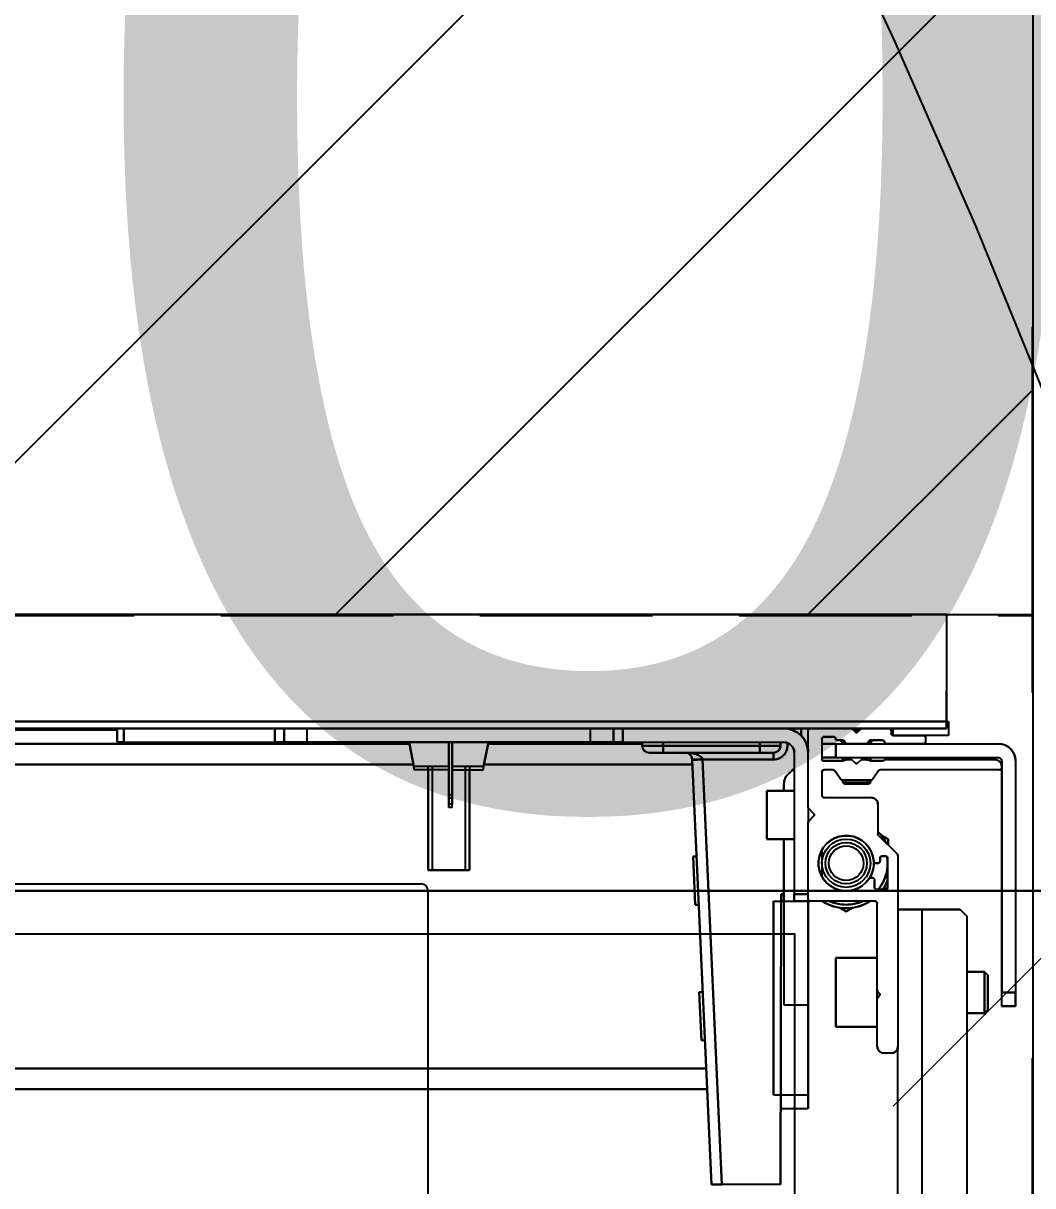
# Model space of a CAD drawing. Extents: x -594 to 29166, y -5797 to 14313.
# Drawn here: x 4617.36 to 4631.96, y 4723.19 to 4740.02 of the extents above; entities that cross this region are included whole.
import ezdxf
from ezdxf import colors
from ezdxf.entities.mleader import LeaderData, LeaderLine
from ezdxf.math import Vec2, Vec3

# ---------------------------------------------------------------- set-up
doc = ezdxf.new("R2010")
doc.units = 0
doc.header["$PDMODE"] = 67
for name, pattern in [('ACAD_ISO02W100', [15, 12, -3]), ('prlm_ef', [0.165, 0.1, -0.065]), ('Style de ligne -1', [0.41664, 0.20828, -0.20836]), ('Style de ligne -13', [0.147638, 0.098425, -0.049213]), ('Style de ligne -15', [2.08328, 1.25, -0.41656, 0.13886, -0.27786])]:
    doc.linetypes.add(name, pattern=pattern)
doc.layers.get('0').update_dxf_attribs({"color": 252})
for name, color, linetype, lineweight in [('_GAZELEC-BOITE INCORPO', 36, 'Continuous', 18), ('_GAZELEC-RESERVATION', 1, 'Continuous', 18), ('_GAZELEC-RESERVATION 2', 6, 'Continuous', 18)]:
    doc.layers.add(name, color=color, linetype=linetype, lineweight=lineweight)
for name, color, linetype in [('_GAZELEC-EAU CHAUDE', 1, 'Continuous'), ('A SITE', 252, 'Continuous'), ('B amÈnagement intÈrieur_Hatch', 252, 'Continuous'), ('B aménagement intérieur', 252, 'Continuous'), ('B Général', 252, 'Continuous'), ('C ANNOTATIONS-prestations', 252, 'Continuous'), ('D SURFACES-shab', 252, 'Continuous'), ('MTI900_Alu', 252, 'Continuous'), ('prlm-CHAUFF', 30, 'Continuous'), ('prlm-EAU-EF', 161, 'Continuous'), ('prlm-MOD', 64, 'Continuous')]:
    doc.layers.add(name, color=color, linetype=linetype)
doc.layers.add('prlm-ZEROPLOT', color=254, linetype='Continuous', plot=False)
doc.styles.add('Arial', font='arial.ttf')
doc.styles.get("Standard").update_dxf_attribs({"font": 'isocp.shx', "height": 15})
doc.dimstyles.new('100é', dxfattribs={"dimtxt": 20.229601, "dimasz": 6.232178, "dimexe": 10, "dimexo": 25, "dimgap": 1, "dimtad": 1, "dimdec": 1, "dimtxsty": 'Arial', "dimblk": 'A n0.VW_SLASH', "dimblk1": 'A n0.VW_SLASH', "dimblk2": 'A n0.VW_SLASH', "dimcen": 0, "dimdle": 10, "dimazin": 0, "dimtfac": 1, "dimtdec": 1, "dimtix": 1, "dimtmove": 0, "dimatfit": 0, "dimldrblk": 'A n0.VW_FILLEDARROW', "dimfxl": 25, "dimfxlon": 1, "dimfrac": 2, "dimtolj": 1, "dimarcsym": 0})
doc.dimstyles.new('200', dxfattribs={"dimscale": 0.1, "dimtxt": 150, "dimasz": 25, "dimexe": 50, "dimexo": 50, "dimgap": 20, "dimtad": 1, "dimdec": 0, "dimdsep": 46, "dimtxsty": 'Arial', "dimblk1": 'DOTBLANK', "dimblk2": 'DOTBLANK', "dimsah": 1, "dimcen": 25, "dimclrd": 5, "dimclre": 5, "dimadec": 0, "dimazin": 0, "dimtfac": 1, "dimtdec": 0, "dimtmove": 0, "dimatfit": 3, "dimldrblk": 'DOTBLANK', "dimfxl": 50, "dimtolj": 1, "dimtzin": 0, "dimarcsym": 0})

# ---------------------------------------------------------------- blocks, each defined once
blk = doc.blocks.new('A n0.Groupe-9-1')
at = {"layer": 'B Général', "linetype": 'Style de ligne -1', "ltscale": 25.4, "flags": 128}
blk.add_lwpolyline([(-35.4, 7.6), (35.6, 7.6), (35.6, -32.4), (-35.4, -32.4)], close=True, dxfattribs=at)
blk = doc.blocks.new('A n0.WC-plan-PMR')
at = {"layer": 'B Général'}
blk.add_blockref('A n0.Groupe-9-1', (0, 0), dxfattribs=at)
blk = doc.blocks.new('A n0.Groupe-15-1')
at = {"layer": 'B amÈnagement intÈrieur_Hatch', "linetype": 'Continuous'}
h = blk.add_hatch(dxfattribs=at)
h.set_pattern_fill('F_P__SOFFITE', color=256, style=0, pattern_type=2)
h.set_pattern_definition([(45, (0, 0.2205), (-3.5277778, 3.3072917), [])])
h.paths.add_polyline_path([(4536.965, 4878.438), (4631.965, 4878.438), (4631.965, 4731.438), (4536.965, 4731.438)])
at = {"layer": 'B aménagement intérieur', "linetype": 'Style de ligne -13', "ltscale": 25.4, "flags": 128}
blk.add_lwpolyline([(4536.965, 4878.438), (4631.965, 4878.438), (4631.965, 4731.438), (4536.965, 4731.438)], close=True, dxfattribs=at)
at = {"layer": 'D SURFACES-shab', "lineweight": 18, "flags": 128}
blk.add_lwpolyline([(4631.965, 4731.458), (4631.965, 4878.438), (4538.965, 4878.438), (4538.965, 4731.458)], close=True, dxfattribs=at)
at = {"layer": 'B Général', "xscale": -1, "rotation": 90}
blk.add_blockref('A n0.WC-plan-PMR', (4599.563, 4749.938), dxfattribs=at)
blk = doc.blocks.new('A n0.G 100_80')
at = {"layer": 'B Général', "linetype": 'Continuous'}
blk.add_line((48.52, 43.75), (48.52, -43.75), dxfattribs=at)
at = {"layer": 'B Général', "linetype": 'Continuous', "flags": 128}
blk.add_lwpolyline([(9.5, -45), (9.5, 45), (48.52, 45), (48.52, -45)], close=True, dxfattribs=at)
at = {"layer": 'C ANNOTATIONS-prestations'}
for p, q in [((46.87, 43.75), (46.87, -43.75)), ((46.97, -43.75), (46.97, 43.75)), ((46.65, 1.6), (46.65, -35.984)), ((46.85, 1.667), (46.85, -31.75)), ((46.35, -36.044), (46.35, 1.5)), ((41.65, -40.287), (41.65, 1.325)), ((41.95, -40.274), (41.95, 1.325)), ((46.67, -31.75), (46.67, -31.85)), ((46.87, -31.75), (46.67, -31.75)), ((46.67, -31.85), (46.67, -34.033)), ((46.67, -31.85), (46.87, -31.85)), ((46.87, -34.033), (46.67, -34.033)), ((46.67, -34.033), (46.67, -34.168)), ((46.67, -34.168), (46.67, -34.5)), ((46.67, -34.168), (46.87, -34.168)), ((46.67, -34.5), (46.67, -38.6)), ((46.67, -34.5), (46.87, -34.5)), ((46.32, -36.05), (46.67, -35.98)), ((46.32, -36.55), (46.32, -36.05)), ((44.82, -36.25), (44.82, -36.85)), ((44.82, -36.25), (46.32, -36.25)), ((46.32, -36.311), (44.82, -36.311)), ((45.911, -36.55), (45.775, -36.55)), ((45.775, -36.6), (45.775, -36.55)), ((45.911, -36.6), (45.775, -36.6)), ((46.67, -36.55), (45.911, -36.55)), ((45.911, -36.6), (45.911, -36.55)), ((46.67, -36.6), (45.911, -36.6)), ((46.32, -37.05), (46.32, -36.6)), ((46.32, -36.789), (44.82, -36.789)), ((46.32, -36.85), (44.82, -36.85)), ((46.67, -37.12), (46.32, -37.05)), ((46.35, -40.074), (46.35, -37.056)), ((46.65, -37.116), (46.65, -39.35)), ((46.67, -38.6), (46.67, -38.932)), ((46.67, -38.6), (46.87, -38.6)), ((46.67, -38.932), (46.67, -39.067)), ((46.87, -38.932), (46.67, -38.932)), ((46.67, -39.067), (46.67, -41.4)), ((46.67, -39.067), (46.87, -39.067)), ((46.67, -39.35), (46.62, -39.35)), ((46.62, -39.65), (46.62, -39.35)), ((46.52, -39.45), (46.52, -39.65)), ((46.52, -39.65), (46.52, -41.05)), ((46.62, -39.65), (46.52, -39.65)), ((46.62, -39.65), (46.67, -39.65)), ((46.62, -41.05), (46.62, -39.65)), ((46.413, -40.071), (40.27, -40.35)), ((43.056, -40.173), (42.354, -40.205)), ((42.357, -40.255), (42.354, -40.205)), ((43.056, -40.173), (43.058, -40.223)), ((45.018, -40.084), (44.316, -40.116)), ((44.319, -40.166), (44.316, -40.116)), ((45.018, -40.084), (45.02, -40.134)), ((46.425, -40.07), (46.413, -40.071)), ((46.413, -40.071), (46.42, -40.221)), ((40.27, -40.5), (46.42, -40.221)), ((40.27, -40.35), (40.27, -40.5)), ((46.42, -40.221), (46.425, -40.22)), ((46.42, -40.221), (46.42, -41.25)), ((40.27, -41.351), (40.27, -40.5)), ((46.52, -41.05), (46.52, -41.25)), ((46.62, -41.05), (46.52, -41.05)), ((46.67, -41.05), (46.62, -41.05)), ((46.62, -41.35), (46.62, -41.05)), ((45.27, -41.15), (45.97, -41.15)), ((45.27, -41.55), (45.27, -41.15)), ((45.97, -41.15), (45.97, -41.55)), ((44.47, -41.36), (40.27, -41.351)), ((41.37, -41.353), (41.37, -41.75)), ((41.57, -41.25), (44.37, -41.25)), ((41.57, -41.25), (41.57, -41.75)), ((44.37, -41.25), (44.37, -41.4)), ((44.472, -41.4), (44.47, -41.36)), ((46.42, -41.25), (46.52, -41.25)), ((46.62, -41.35), (46.67, -41.35)), ((42.87, -41.4), (42.87, -41.75)), ((44.37, -41.4), (42.87, -41.4)), ((44.37, -41.4), (44.37, -41.55)), ((44.37, -41.4), (45.27, -41.4)), ((44.37, -41.55), (44.37, -41.75)), ((44.47, -41.55), (44.37, -41.55)), ((46.52, -41.55), (44.47, -41.55)), ((44.47, -41.75), (44.47, -41.55)), ((45.97, -41.4), (46.067, -41.4)), ((46.765, -41.65), (46.87, -41.65)), ((41.37, -41.75), (41.57, -41.75)), ((41.57, -41.75), (42.87, -41.75)), ((42.87, -41.75), (44.37, -41.75)), ((44.37, -41.75), (44.4, -41.75)), ((44.37, -42.72), (44.37, -41.78)), ((44.4, -41.75), (45.508, -41.75)), ((45.732, -41.75), (45.508, -41.75)), ((45.529, -41.759), (45.599, -41.829)), ((45.641, -41.829), (45.711, -41.759)), ((45.732, -41.75), (46.84, -41.75)), ((46.84, -41.75), (46.87, -41.75)), ((45.114, -41.95), (44.726, -41.95)), ((45.87, -41.98), (45.87, -42.66)), ((46.24, -41.95), (45.9, -41.95)), ((46.27, -42.109), (46.27, -41.98)), ((46.4, -41.98), (46.4, -42.252)), ((46.72, -41.95), (46.43, -41.95)), ((46.45, -41.95), (46.45, -42.15)), ((46.65, -42.15), (46.65, -41.95)), ((46.75, -41.98), (46.75, -42.12)), ((42.55, -42.15), (43.55, -42.15)), ((42.55, -42.75), (42.55, -42.15)), ((43.55, -42.15), (43.55, -42.75)), ((44.278, -42.2), (44.22, -42.3)), ((46.133, -42.221), (46.257, -42.134)), ((46.45, -42.15), (46.45, -44.5)), ((46.45, -42.15), (46.65, -42.15)), ((46.65, -42.15), (46.65, -44.5)), ((46.661, -42.249), (46.7, -42.21)), ((46.7, -42.15), (46.7, -42.251)), ((46.72, -42.15), (46.7, -42.15)), ((44.22, -42.3), (44.278, -42.4)), ((46.07, -42.27), (46.09, -42.25)), ((46.07, -42.63), (46.07, -42.27)), ((46.07, -42.293), (46.12, -42.293)), ((46.09, -42.65), (46.09, -42.25)), ((46.09, -42.25), (46.12, -42.25)), ((46.12, -42.654), (46.12, -42.246)), ((46.371, -42.429), (46.411, -42.388)), ((46.4, -42.25), (46.45, -42.25)), ((46.4, -42.293), (46.45, -42.293)), ((46.42, -42.28), (46.42, -42.367)), ((46.65, -42.595), (46.65, -42.31)), ((46.661, -42.287), (46.661, -42.249)), ((46.821, -42.429), (46.87, -42.379)), ((46.411, -42.512), (46.371, -42.471)), ((46.42, -42.533), (46.42, -42.625)), ((46.87, -42.521), (46.821, -42.471)), ((46.835, -42.486), (46.835, -42.414)), ((44.57, -42.71), (44.68, -42.71)), ((44.71, -42.68), (44.71, -42.657)), ((44.92, -42.729), (44.92, -42.76)), ((46.07, -42.607), (46.12, -42.607)), ((46.09, -42.65), (46.07, -42.63)), ((46.12, -42.65), (46.09, -42.65)), ((46.257, -42.766), (46.133, -42.679)), ((46.4, -42.607), (46.45, -42.607)), ((46.45, -42.65), (46.4, -42.65)), ((46.4, -42.827), (46.4, -42.653)), ((46.661, -42.65), (46.661, -42.618)), ((46.7, -42.69), (46.661, -42.65)), ((46.7, -42.654), (46.7, -42.826)), ((42.17, -42.95), (42.17, -42.85)), ((42.27, -42.75), (42.958, -42.75)), ((42.958, -42.75), (43.082, -42.75)), ((42.979, -42.759), (42.999, -42.779)), ((43.041, -42.779), (43.061, -42.759)), ((43.082, -42.75), (44.34, -42.75)), ((44.54, -42.87), (44.54, -42.74)), ((44.54, -42.854), (44.566, -42.9)), ((44.99, -42.9), (44.57, -42.9)), ((44.95, -42.79), (44.99, -42.79)), ((45.02, -42.82), (45.02, -42.87)), ((45.321, -42.769), (45.049, -43.041)), ((45.27, -42.906), (45.328, -42.806)), ((45.77, -42.76), (45.342, -42.76)), ((46.27, -44.52), (46.27, -42.791)), ((46.42, -42.855), (46.42, -44.45)), ((46.65, -43.42), (46.65, -42.885)), ((15.5, -43.05), (42.27, -43.05)), ((45.028, -43.05), (42.27, -43.05)), ((44.25, -43.4), (44.25, -43.05)), ((45.184, -42.906), (45.27, -42.906)), ((46.77, -42.98), (46.77, -43.42)), ((46.77, -43.78), (46.77, -42.98)), ((46.77, -42.98), (46.87, -42.98)), ((46.84, -42.95), (46.8, -42.95)), ((13.55, -43.4), (44.25, -43.4)), ((44.25, -43.95), (44.25, -43.4)), ((46.74, -43.45), (46.68, -43.45)), ((46.97, -43.78), (46.77, -43.78)), ((46.87, -43.75), (46.97, -43.75)), ((46.97, -43.75), (46.97, -43.78)), ((47.42, -43.75), (46.97, -43.75)), ((48.52, -43.75), (47.42, -43.75)), ((13.65, -44.05), (44.15, -44.05)), ((42.75, -44.3), (42.75, -44.05)), ((43.35, -44.05), (43.35, -44.3)), ((44.25, -43.95), (44.15, -44.05)), ((42.75, -44.3), (43.35, -44.3)), ((42.8, -44.35), (42.75, -44.3)), ((43.3, -44.35), (42.8, -44.35)), ((43.35, -44.3), (43.3, -44.35)), ((43.05, -44.55), (42.85, -44.55)), ((42.85, -44.55), (42.85, -44.75)), ((46.4, -44.55), (43.05, -44.55)), ((43.05, -44.75), (43.05, -44.55)), ((46.32, -44.55), (46.3, -44.55)), ((42.85, -44.75), (43.05, -44.75)), ((46.4, -44.75), (43.05, -44.75))]:
    blk.add_line(p, q, dxfattribs=at)
at = {"layer": 'C ANNOTATIONS-prestations', "flags": 128}
for points in [[(46.52, -39.45, -0.198912), (46.549, -39.379, -0.198912), (46.62, -39.35)], [(46.52, -39.97, -0.193016), (46.492, -40.039, -0.193016), (46.425, -40.07)], [(46.663, -41.445, -0.227222), (46.495, -41.406, -0.227222), (46.42, -41.25)], [(46.62, -41.35, -0.198912), (46.549, -41.321, -0.198912), (46.52, -41.25)], [(46.067, -41.4, -0.109774), (46.151, -41.419, -0.109774), (46.22, -41.472)], [(46.302, -41.55, -0.028434), (46.259, -41.513, -0.028434), (46.22, -41.472)], [(46.87, -41.4, -0.198912), (46.767, -41.647, -0.198912), (46.52, -41.75)], [(46.67, -41.4, -0.198912), (46.626, -41.506, -0.198912), (46.52, -41.55)], [(44.37, -41.78, -0.198912), (44.379, -41.759, -0.198912), (44.4, -41.75)], [(45.508, -41.75, -0.098491), (45.519, -41.752, -0.098491), (45.529, -41.759)], [(45.641, -41.829, -0.198912), (45.62, -41.837, -0.198912), (45.599, -41.829)], [(45.711, -41.759, -0.098491), (45.721, -41.752, -0.098491), (45.732, -41.75)], [(46.84, -41.75, -0.198912), (46.861, -41.759, -0.198912), (46.87, -41.78)], [(44.37, -42.646, -0.14145), (44.27, -42.3, -0.14145), (44.37, -41.954)], [(44.37, -42.54, -0.103148), (44.32, -42.3, -0.103148), (44.37, -42.06)], [(44.697, -42.632, -0.366532), (44.556, -42.134, -0.366532), (45.023, -41.913, -0.366532), (45.318, -42.338, -0.366532), (44.948, -42.699)], [(45.87, -41.98, -0.198912), (45.879, -41.959, -0.198912), (45.9, -41.95)], [(46.24, -41.95, -0.198912), (46.261, -41.959, -0.198912), (46.27, -41.98)], [(46.4, -41.98, -0.198912), (46.409, -41.959, -0.198912), (46.43, -41.95)], [(46.72, -41.95, -0.198912), (46.741, -41.959, -0.198912), (46.75, -41.98)], [(46.12, -42.246, -0.120588), (46.123, -42.232, -0.120588), (46.133, -42.221)], [(46.27, -42.109, -0.120588), (46.267, -42.123, -0.120588), (46.257, -42.134)], [(46.75, -42.12, -0.198912), (46.741, -42.141, -0.198912), (46.72, -42.15)], [(46.42, -42.28, -0.155096), (46.406, -42.269, -0.155096), (46.4, -42.252)], [(46.42, -42.367, -0.098491), (46.418, -42.378, -0.098491), (46.411, -42.388)], [(46.661, -42.249, -0.013224), (46.655, -42.25, -0.013224), (46.65, -42.25)], [(46.65, -42.31, -0.17724), (46.657, -42.291, -0.17724), (46.675, -42.28)], [(46.7, -42.251, -0.17724), (46.693, -42.27, -0.17724), (46.675, -42.28)], [(46.371, -42.471, -0.198912), (46.362, -42.45, -0.198912), (46.371, -42.429)], [(46.411, -42.512, -0.098491), (46.418, -42.522, -0.098491), (46.42, -42.533)], [(46.821, -42.471, -0.198912), (46.812, -42.45, -0.198912), (46.821, -42.429)], [(44.37, -42.72, -0.198912), (44.361, -42.741, -0.198912), (44.34, -42.75)], [(44.54, -42.74, -0.198912), (44.549, -42.719, -0.198912), (44.57, -42.71)], [(44.71, -42.68, -0.198912), (44.701, -42.701, -0.198912), (44.68, -42.71)], [(44.697, -42.632, -0.122946), (44.706, -42.643, -0.122946), (44.71, -42.657)], [(44.92, -42.7, -0.074153), (44.803, -42.683, -0.074153), (44.697, -42.632)], [(44.92, -42.729, -0.189855), (44.928, -42.708, -0.189855), (44.948, -42.699)], [(44.948, -42.699, -0.008728), (44.934, -42.7, -0.008728), (44.92, -42.7)], [(45.87, -42.66, -0.198912), (45.841, -42.731, -0.198912), (45.77, -42.76)], [(46.133, -42.679, -0.120588), (46.123, -42.668, -0.120588), (46.12, -42.654)], [(46.4, -42.653, -0.155096), (46.406, -42.636, -0.155096), (46.42, -42.625)], [(46.675, -42.625, -0.17724), (46.657, -42.614, -0.17724), (46.65, -42.595)], [(46.65, -42.65, -0.013224), (46.655, -42.65, -0.013224), (46.661, -42.65)], [(46.675, -42.625, -0.17724), (46.693, -42.635, -0.17724), (46.7, -42.654)], [(42.17, -42.85, -0.198912), (42.199, -42.779, -0.198912), (42.27, -42.75)], [(42.958, -42.75, -0.098491), (42.969, -42.752, -0.098491), (42.979, -42.759)], [(43.041, -42.779, -0.198912), (43.02, -42.787, -0.198912), (42.999, -42.779)], [(43.061, -42.759, -0.098491), (43.071, -42.752, -0.098491), (43.082, -42.75)], [(44.92, -42.9, -0.085942), (44.718, -42.865, -0.085942), (44.54, -42.764)], [(44.67, -42.9, -0.02871), (44.603, -42.867, -0.02871), (44.54, -42.827)], [(44.57, -42.9, -0.198912), (44.549, -42.891, -0.198912), (44.54, -42.87)], [(44.95, -42.79, -0.198912), (44.929, -42.781, -0.198912), (44.92, -42.76)], [(45.009, -42.893, -0.018566), (44.965, -42.898, -0.018566), (44.92, -42.9)], [(44.99, -42.79, -0.198912), (45.011, -42.799, -0.198912), (45.02, -42.82)], [(45.02, -42.87, -0.198912), (45.011, -42.891, -0.198912), (44.99, -42.9)], [(45.379, -42.76, -0.041018), (45.298, -42.829, -0.041018), (45.207, -42.883)], [(45.321, -42.769, -0.098491), (45.331, -42.762, -0.098491), (45.342, -42.76)], [(46.257, -42.766, -0.120588), (46.267, -42.777, -0.120588), (46.27, -42.791)], [(46.42, -42.855, -0.155096), (46.406, -42.844, -0.155096), (46.4, -42.827)], [(46.65, -42.885, -0.17724), (46.657, -42.866, -0.17724), (46.675, -42.855)], [(46.7, -42.826, -0.17724), (46.693, -42.845, -0.17724), (46.675, -42.855)], [(42.27, -43.05, -0.198912), (42.199, -43.021, -0.198912), (42.17, -42.95)], [(45.049, -43.041, -0.098491), (45.039, -43.048, -0.098491), (45.028, -43.05)], [(46.77, -42.98, -0.198912), (46.779, -42.959, -0.198912), (46.8, -42.95)], [(46.87, -42.92, -0.198912), (46.861, -42.941, -0.198912), (46.84, -42.95)], [(46.68, -43.45, -0.198912), (46.659, -43.441, -0.198912), (46.65, -43.42)], [(46.77, -43.42, -0.198912), (46.761, -43.441, -0.198912), (46.74, -43.45)], [(46.3, -44.55, -0.198912), (46.279, -44.541, -0.198912), (46.27, -44.52)], [(46.42, -44.45, -0.198912), (46.391, -44.521, -0.198912), (46.32, -44.55)], [(46.65, -44.5, -0.198912), (46.577, -44.677, -0.198912), (46.4, -44.75)], [(46.45, -44.5, -0.198912), (46.435, -44.535, -0.198912), (46.4, -44.55)]]:
    blk.add_lwpolyline(points, format="xyb", dxfattribs=at)
at = {"layer": 'C ANNOTATIONS-prestations'}
for radius in [0.35, 0.3, 0.25]:
    blk.add_circle((44.92, -42.3), radius, dxfattribs=at)
for points, knots in [([(46.52, -39.97), (46.52, -40.004), (46.513, -40.068), (46.501, -40.117), (46.491, -40.146), (46.48, -40.171), (46.467, -40.191), (46.457, -40.203), (46.447, -40.212), (46.433, -40.219), (46.426, -40.22), (46.425, -40.22), (46.425, -40.22)], [0, 0, 0, 1, 2, 3, 4, 5, 6, 7, 8, 9, 9, 10, 10, 10]), ([(46.425, -40.22), (46.423, -40.181), (46.422, -40.129), (46.422, -40.102), (46.422, -40.083), (46.423, -40.074), (46.424, -40.072), (46.424, -40.07), (46.424, -40.07), (46.424, -40.07), (46.425, -40.07)], [0, 0, 0, 1, 2, 3, 4, 5, 6, 7, 7, 8, 8, 8])]:
    blk.add_open_spline(points, degree=2, knots=knots, dxfattribs=at)
blk = doc.blocks.new('xi.thema+')
at = {"layer": 'prlm-CHAUFF', "color": 0}
blk.add_lwpolyline([(-20.9, 0), (-20.9, 34.4), (20.9, 34.4), (20.9, 0)], close=True, dxfattribs=at)
blk = doc.blocks.new('A n1.MTI900_Alu_390')
at = {"layer": 'MTI900_Alu', "color": 1, "linetype": 'Continuous'}
for p, q in [((-4.405, -0.415), (-4.405, -3.465)), ((-4.34, -0.405), (-4.34, -3.475)), ((-4.305, -0.6), (-4.305, -3.277)), ((-4.1351, -3.077), (-4.136, -3.497)), ((-4.1351, -3.077), (-4.05, -3.077)), ((-4.0221, -3.692), (-4.05, -3.077)), ((-4.05, -3.077), (-4.035, -3.077)), ((-4.035, -3.077), (-4.0071, -3.6913)), ((-4.175, -3.207), (-4.175, -3.187)), ((-4.1353, -3.187), (-4.175, -3.187)), ((-4.175, -3.337), (-4.175, -3.207)), ((-4.125, -3.207), (-4.175, -3.207)), ((-4.125, -3.487), (-4.125, -3.207)), ((-0.2775, -3.215), (-4.0287, -3.215)), ((-0.2775, -3.245), (-4.0274, -3.245)), ((-4.305, -3.5528), (-4.305, -3.277)), ((-4.295, -3.267), (-4.285, -3.267)), ((-4.275, -3.277), (-4.275, -3.3458)), ((-4.0205, -3.2854), (-4.0255, -3.2857)), ((-4.0205, -3.2854), (-4.0173, -3.3556)), ((-4.215, -3.305), (-4.275, -3.305)), ((-4.215, -3.405), (-4.215, -3.305)), ((-4.43, -3.325), (-4.435, -3.33)), ((-4.435, -3.33), (-4.435, -3.38)), ((-4.43, -3.385), (-4.43, -3.325)), ((-4.405, -3.325), (-4.43, -3.325)), ((-4.475, -3.355), (-4.475, -3.335)), ((-4.475, -3.335), (-4.455, -3.335)), ((-4.455, -3.335), (-4.455, -3.355)), ((-4.2759, -3.3479), (-4.2779, -3.3499)), ((-4.275, -3.3582), (-4.275, -3.3458)), ((-4.175, -3.487), (-4.175, -3.337)), ((-4.14, -3.337), (-4.175, -3.337)), ((-4.14, -3.487), (-4.14, -3.337)), ((-4.475, -3.69), (-4.475, -3.355)), ((-4.455, -3.355), (-4.475, -3.355)), ((-4.455, -3.69), (-4.455, -3.355)), ((-4.2779, -3.3541), (-4.2759, -3.3561)), ((-4.275, -3.3582), (-4.275, -3.484)), ((-4.0223, -3.3558), (-4.0173, -3.3556)), ((-4.435, -3.38), (-4.43, -3.385)), ((-4.43, -3.385), (-4.405, -3.385)), ((-4.275, -3.405), (-4.215, -3.405)), ((-4.405, -3.465), (-4.395, -3.475)), ((-4.34, -3.475), (-4.395, -3.475)), ((-4.305, -3.475), (-4.34, -3.475)), ((-4.24, -3.4778), (-4.23, -3.472)), ((-4.23, -3.472), (-4.22, -3.4778)), ((-4.0116, -3.4816), (-4.0166, -3.4819)), ((-4.0116, -3.4816), (-4.0084, -3.5518)), ((-4.272, -3.487), (-4.178, -3.487)), ((-4.175, -3.49), (-4.175, -3.487)), ((-4.175, -3.487), (-4.155, -3.487)), ((-4.175, -3.49), (-4.175, -3.6008)), ((-4.155, -3.497), (-4.175, -3.497)), ((-4.14, -3.487), (-4.155, -3.487)), ((-4.155, -3.487), (-4.155, -3.497)), ((-4.155, -3.702), (-4.155, -3.497)), ((-4.125, -3.487), (-4.14, -3.487)), ((-4.14, -3.577), (-4.14, -3.487)), ((-4.136, -3.497), (-4.14, -3.4972)), ((-4.29, -3.5066), (-4.2854, -3.504)), ((-4.29, -3.507), (-4.29, -3.549)), ((-4.274, -3.504), (-4.287, -3.504)), ((-4.271, -3.518), (-4.271, -3.507)), ((-4.2657, -3.521), (-4.268, -3.521)), ((-4.195, -3.5614), (-4.195, -3.5226)), ((-3.685, -3.532), (-3.625, -3.532)), ((-3.685, -3.532), (-3.685, -3.677)), ((-3.6789, -3.677), (-3.6789, -3.532)), ((-3.6311, -3.677), (-3.6311, -3.532)), ((-3.625, -3.677), (-3.625, -3.532)), ((-4.279, -3.549), (-4.279, -3.545)), ((-4.276, -3.542), (-4.2729, -3.542)), ((-4.2769, -3.5821), (-4.3041, -3.5549)), ((-4.287, -3.552), (-4.282, -3.552)), ((-4.0134, -3.552), (-4.0084, -3.5518)), ((-4.2906, -3.577), (-4.2906, -3.5684)), ((-4.2806, -3.5828), (-4.2906, -3.577)), ((-4.115, -3.577), (-4.155, -3.577)), ((-4.115, -3.647), (-4.115, -3.577)), ((-4.276, -3.627), (-4.276, -3.5842)), ((-4.1759, -3.6029), (-4.1829, -3.6099)), ((-4.1829, -3.6141), (-4.1759, -3.6211)), ((-4.175, -3.6232), (-4.175, -3.6008)), ((-4.175, -3.6232), (-4.175, -3.734)), ((-3.66, -3.6225), (-3.655, -3.6225)), ((-3.66, -3.6225), (-3.66, -3.6361)), ((-3.655, -3.6225), (-3.655, -3.6361)), ((-4.198, -3.637), (-4.266, -3.637)), ((-4.195, -3.674), (-4.195, -3.64)), ((-4.155, -3.647), (-4.115, -3.647)), ((-4.14, -3.6567), (-4.14, -3.647)), ((-3.66, -3.6361), (-3.655, -3.6361)), ((-3.66, -3.6361), (-3.66, -3.717)), ((-3.655, -3.6361), (-3.655, -3.717)), ((-4.2766, -3.6757), (-4.2679, -3.6633)), ((-4.2654, -3.662), (-4.2246, -3.662)), ((-4.263, -3.657), (-4.265, -3.659)), ((-4.225, -3.659), (-4.265, -3.659)), ((-4.265, -3.659), (-4.265, -3.662)), ((-4.227, -3.657), (-4.263, -3.657)), ((-4.2607, -3.657), (-4.2607, -3.662)), ((-4.2293, -3.657), (-4.2293, -3.662)), ((-4.225, -3.659), (-4.227, -3.657)), ((-4.225, -3.662), (-4.225, -3.659)), ((-4.2221, -3.6633), (-4.2134, -3.6757)), ((-4.455, -3.682), (-4.455, -3.68)), ((-4.452, -3.677), (-4.2791, -3.677)), ((-4.2109, -3.677), (-4.198, -3.677)), ((-3.705, -3.677), (-3.713, -3.717)), ((-3.66, -3.677), (-3.705, -3.677)), ((-3.655, -3.677), (-3.605, -3.677)), ((-3.597, -3.717), (-3.605, -3.677)), ((-4.215, -3.695), (-4.45, -3.695)), ((-4.2855, -3.692), (-4.445, -3.692)), ((-4.2653, -3.69), (-4.2827, -3.69)), ((-4.265, -3.69), (-4.265, -3.695)), ((-4.2521, -3.692), (-4.2625, -3.692)), ((-4.2607, -3.69), (-4.2607, -3.695)), ((-4.2471, -3.6871), (-4.2521, -3.692)), ((-4.2379, -3.692), (-4.2429, -3.6871)), ((-4.228, -3.692), (-4.2379, -3.692)), ((-4.2293, -3.69), (-4.2293, -3.695)), ((-4.2252, -3.69), (-4.198, -3.69)), ((-4.225, -3.695), (-4.225, -3.69)), ((-4.215, -3.715), (-4.215, -3.695)), ((-4.215, -3.695), (-4.195, -3.695)), ((-4.195, -3.722), (-4.195, -3.693)), ((-4.125, -3.692), (-4.0221, -3.692)), ((-4.125, -3.702), (-4.125, -3.692)), ((-4.0071, -3.6913), (-4.0221, -3.692)), ((-4.022, -3.6925), (-4.0221, -3.692)), ((-3.7066, -3.685), (-4.0074, -3.685)), ((-4.0071, -3.6913), (-4.007, -3.6925)), ((-0.26, -3.685), (-3.6034, -3.685)), ((-4.215, -3.715), (-4.45, -3.715)), ((-4.345, -3.724), (-4.345, -3.718)), ((-4.342, -3.715), (-4.2885, -3.715)), ((-4.2651, -3.7161), (-4.269, -3.72)), ((-4.2618, -3.7161), (-4.2651, -3.7161)), ((-4.2595, -3.715), (-4.231, -3.715)), ((-4.2249, -3.7161), (-4.2287, -3.7161)), ((-4.221, -3.72), (-4.2249, -3.7161)), ((-4.195, -3.715), (-4.215, -3.715)), ((-3.9067, -3.717), (-4.14, -3.717)), ((-4.135, -3.717), (-4.135, -3.712)), ((-4.105, -3.712), (-4.135, -3.712)), ((-4.125, -3.702), (-4.105, -3.702)), ((-4.105, -3.702), (-3.965, -3.702)), ((-4.105, -3.702), (-4.105, -3.712)), ((-4.105, -3.712), (-4.105, -3.717)), ((-3.965, -3.712), (-4.105, -3.712)), ((-3.965, -3.702), (-3.945, -3.702)), ((-3.965, -3.702), (-3.965, -3.712)), ((-3.965, -3.717), (-3.965, -3.712)), ((-3.935, -3.712), (-3.965, -3.712)), ((-3.935, -3.712), (-3.935, -3.717)), ((-3.935, -3.715), (-3.7126, -3.715)), ((-3.9067, -3.737), (-3.9067, -3.717)), ((-3.9067, -3.717), (-3.8932, -3.717)), ((-3.8932, -3.717), (-3.86, -3.717)), ((-3.8932, -3.717), (-3.8932, -3.737)), ((-3.86, -3.717), (-3.45, -3.717)), ((-3.86, -3.717), (-3.86, -3.737)), ((-3.5974, -3.715), (-0.25, -3.715)), ((-3.45, -3.717), (-3.45, -3.737)), ((-3.45, -3.717), (-3.4168, -3.717)), ((-3.4168, -3.737), (-3.4168, -3.717)), ((-3.4168, -3.717), (-3.4033, -3.717)), ((-3.185, -3.717), (-3.4033, -3.717)), ((-3.4033, -3.717), (-3.4033, -3.737)), ((-3.185, -3.717), (-3.175, -3.717)), ((-3.185, -3.737), (-3.185, -3.717)), ((-3.175, -3.717), (-3.175, -3.737)), ((-4.378, -3.747), (-4.378, -3.727)), ((-4.378, -3.727), (-4.298, -3.727)), ((-4.298, -3.727), (-4.342, -3.727)), ((-4.298, -3.727), (-4.298, -3.737)), ((-4.295, -3.734), (-4.295, -3.73)), ((-4.2826, -3.72), (-4.2654, -3.72)), ((-4.2471, -3.7321), (-4.2521, -3.737)), ((-4.2414, -3.7335), (-4.2486, -3.7335)), ((-4.2379, -3.737), (-4.2429, -3.7321)), ((-4.2251, -3.72), (-4.215, -3.72)), ((-4.215, -3.72), (-4.215, -3.722)), ((-4.212, -3.725), (-4.198, -3.725)), ((-4.175, -3.737), (-4.175, -3.734)), ((-4.165, -3.737), (-4.165, -3.7265)), ((-3.175, -3.735), (-0.2433, -3.735)), ((-4.375, -3.747), (-4.378, -3.747)), ((-4.375, -3.737), (4.375, -3.737)), ((-4.375, -3.747), (-4.375, -3.737)), ((4.375, -3.747), (-4.375, -3.747)), ((-4.375, -3.747), (-4.375, -3.792)), ((-4.375, -3.902), (-4.375, -3.792)), ((-4.375, -3.902), (4.375, -3.902))]:
    blk.add_line(p, q, dxfattribs=at)
for radius in [0.035, 0.03, 0.025]:
    blk.add_circle((-4.23, -3.542), radius, dxfattribs=at)
for centre, radius, start, end in [((-4.295, -3.277), 0.01, 90, 180), ((-4.285, -3.277), 0.01, 0, 90), ((-4.278, -3.3458), 0.003, 315, 0), ((-4.2758, -3.352), 0.003, 135, 225), ((-4.278, -3.3582), 0.003, 0, 45), ((-4.23, -3.542), 0.065, 57.7958, 122.2042), ((-4.23, -3.542), 0.06, 66.4435, 113.5565), ((-4.272, -3.484), 0.003, 180, 270), ((-4.178, -3.49), 0.003, 0, 90), ((-4.287, -3.507), 0.003, 90, 180), ((-4.23, -3.542), 0.06, 140.7035, 188.509), ((-4.23, -3.542), 0.065, 144.2242, 157.3801), ((-4.274, -3.507), 0.003, 0, 90), ((-4.23, -3.542), 0.04, 184.0006, 146.0728), ((-4.268, -3.518), 0.003, 180, 270), ((-4.23, -3.542), 0.04, 146.0728, 184.0006), ((-4.2657, -3.518), 0.003, 270, 326.0728), ((-4.287, -3.549), 0.003, 180, 270), ((-4.282, -3.549), 0.003, 270, 0), ((-4.276, -3.545), 0.003, 90, 180), ((-4.2729, -3.545), 0.003, 4.0006, 90), ((-4.302, -3.5528), 0.003, 180, 225), ((-4.23, -3.542), 0.065, 206.162, 224.9525), ((-4.279, -3.5842), 0.003, 0, 45), ((-4.1808, -3.612), 0.003, 135, 225), ((-4.178, -3.6008), 0.003, 315, 0), ((-4.266, -3.627), 0.01, 180, 270), ((-4.178, -3.6232), 0.003, 0, 45), ((-4.198, -3.64), 0.003, 0, 90), ((-4.2654, -3.665), 0.003, 90, 145.008), ((-4.2246, -3.665), 0.003, 34.992, 90), ((-4.16, -3.6567), 0.02, 309.8841, 0), ((-4.452, -3.68), 0.003, 90, 180), ((-4.445, -3.682), 0.01, 180, 270), ((-4.2791, -3.674), 0.003, 270, 325.008), ((-4.2109, -3.674), 0.003, 214.992, 270), ((-4.198, -3.674), 0.003, 270, 0), ((-4.1151, -3.7104), 0.05, 129.8841, 142.9139), ((-4.45, -3.69), 0.025, 180, 270), ((-4.45, -3.69), 0.005, 180, 270), ((-4.2827, -3.693), 0.003, 90, 160.5288), ((-4.2653, -3.693), 0.003, 19.4712, 90), ((-4.245, -3.6892), 0.003, 45, 135), ((-4.2252, -3.693), 0.003, 90, 160.5288), ((-4.198, -3.693), 0.003, 0, 90), ((-4.125, -3.712), 0.02, 90, 192.412), ((-3.997, -3.692), 0.01, 182.6026, 270), ((-4.342, -3.718), 0.003, 90, 180), ((-4.2885, -3.718), 0.003, 9.5941, 90), ((-4.2826, -3.717), 0.003, 189.5941, 270), ((-4.2654, -3.717), 0.003, 270, 350.4059), ((-4.275, -3.715), 0.01, 353.9388, 0), ((-4.2595, -3.718), 0.003, 90, 170.4059), ((-4.231, -3.718), 0.003, 9.5941, 90), ((-4.2251, -3.717), 0.003, 189.5941, 270), ((-4.215, -3.715), 0.01, 180, 186.0612), ((-4.14, -3.702), 0.035, 180, 270), ((-4.14, -3.702), 0.015, 180, 270), ((-4.125, -3.712), 0.01, 90, 180), ((-3.945, -3.712), 0.01, 0, 90), ((-4.342, -3.724), 0.003, 180, 270), ((-4.298, -3.73), 0.003, 0, 90), ((-4.292, -3.734), 0.003, 180, 270), ((-4.245, -3.7342), 0.003, 45, 135), ((-4.212, -3.722), 0.003, 180, 270), ((-4.198, -3.722), 0.003, 270, 0), ((-4.178, -3.734), 0.003, 270, 0)]:
    blk.add_arc(centre, radius, start, end, dxfattribs=at)
for centre, major_axis, ratio, start_param, end_param in [((-4.022, -3.6931), (0.015, 0.0007), 0.045361, 0, 1.568734), ((-3.997, -3.692), (0.025, 0), 0.4, 3.187016, 4.712389)]:
    blk.add_ellipse(centre, major_axis=major_axis, ratio=ratio, start_param=start_param, end_param=end_param, dxfattribs=at)
blk = doc.blocks.new('xi.uta-yzen-g')
at = {"layer": 'prlm-CHAUFF', "ltscale": 50}
for p, q in [((20.9, 35.02), (36.5, 35.02)), ((21, 35.12), (36.4, 35.12)), ((36.5, 29.72), (36.5, 35.02))]:
    blk.add_line(p, q, dxfattribs=at)
blk.add_arc((36.4, 35.02), 0.1, 0, 90, dxfattribs=at)
blk = doc.blocks.new('xi.dchrob')
at = {"layer": 'prlm-ZEROPLOT', "color": 253, "linetype": 'ACAD_ISO02W100', "ltscale": 5}
for radius in [180, 120]:
    blk.add_circle((13.375, 0), radius, dxfattribs=at)
blk = doc.blocks.new('A n0.VW_SLASH')
at = {"linetype": 'ByBlock', "lineweight": -2}
blk.add_line((1.6046, 0), (-1, 0), dxfattribs=at)
at = {"linetype": 'Continuous', "lineweight": 20, "flags": 128}
blk.add_lwpolyline([(0.5004, 0.5004), (-0.5004, -0.5004)], dxfattribs=at)
blk = doc.blocks.new('*D557')
at = {"layer": '_GAZELEC-RESERVATION 2', "color": 0, "lineweight": -2, "transparency": 16777216}
for p, q in [((4563.065, 4708.475), (4563.065, 4737.458)), ((4633.065, 4708.475), (4633.065, 4737.458)), ((4556.833, 4727.458), (4550.601, 4727.458)), ((4633.065, 4727.458), (4563.065, 4727.458)), ((4639.298, 4727.458), (4645.53, 4727.458))]:
    blk.add_line(p, q, dxfattribs=at)
at = {"layer": 'Defpoints', "color": 0}
for p in [(4563.065, 4727.458), (4563.065, 4683.475), (4633.065, 4683.475)]:
    blk.add_point(p, dxfattribs=at)
at = {"layer": '_GAZELEC-RESERVATION 2', "color": 0, "lineweight": -2, "transparency": 16777216, "xscale": 6.232177734375, "yscale": 6.232177734375, "zscale": 6.232177734375}
blk.add_blockref('A n0.VW_SLASH', (4563.065, 4727.458), dxfattribs=at)
at = {"layer": '_GAZELEC-RESERVATION 2', "color": 0, "lineweight": -2, "transparency": 16777216, "xscale": 6.232177734375, "yscale": 6.232177734375, "zscale": 6.232177734375, "rotation": 180}
blk.add_blockref('A n0.VW_SLASH', (4633.065, 4727.458), dxfattribs=at)
at = {"layer": '_GAZELEC-RESERVATION 2', "color": 0, "transparency": 16777216, "insert": (4598.065, 4738.786), "char_height": 20.2296, "attachment_point": 5, "style": 'Arial'}
blk.add_mtext('\\A1;70.00', dxfattribs=at)
blk = doc.blocks.new('A n0.VW_FILLEDARROW')
at = {"linetype": 'Continuous'}
blk.add_hatch(color=250, dxfattribs=at).paths.add_polyline_path([(-1.6045, 0.4299), (0, 0), (-1.6045, -0.4299)])
at = {"linetype": 'Continuous', "flags": 128}
blk.add_lwpolyline([(-1.6045, 0.4299), (0, 0), (-1.6045, -0.4299)], close=True, dxfattribs=at)
blk = doc.blocks.new('_DOTBLANK')
at = {"color": 0, "linetype": 'ByBlock'}
blk.add_line((-0.5, 0), (-1, 0), dxfattribs=at)
blk.add_circle((0, 0), 0.5, dxfattribs=at)
blk = doc.blocks.new('*D636')
at = {"layer": '_GAZELEC-BOITE INCORPO', "color": 5, "lineweight": -2, "transparency": 16777216}
for p, q in [((4573.46, 4726.596), (4573.46, 4776.392)), ((4641.965, 4726.596), (4641.965, 4776.392)), ((4575.96, 4771.392), (4639.465, 4771.392))]:
    blk.add_line(p, q, dxfattribs=at)
at = {"layer": 'Defpoints', "color": 0}
for p in [(4641.965, 4771.392), (4573.46, 4721.596), (4641.965, 4721.596)]:
    blk.add_point(p, dxfattribs=at)
at = {"layer": '_GAZELEC-BOITE INCORPO', "color": 5, "lineweight": -2, "transparency": 16777216, "xscale": 2.5, "yscale": 2.5, "zscale": 2.5, "rotation": 180}
blk.add_blockref('_DOTBLANK', (4573.46, 4771.392), dxfattribs=at)
at = {"layer": '_GAZELEC-BOITE INCORPO', "color": 5, "lineweight": -2, "transparency": 16777216, "xscale": 2.5, "yscale": 2.5, "zscale": 2.5}
blk.add_blockref('_DOTBLANK', (4641.965, 4771.392), dxfattribs=at)
at = {"layer": '_GAZELEC-BOITE INCORPO', "color": 0, "transparency": 16777216, "insert": (4607.713, 4781.051), "char_height": 15, "attachment_point": 5, "style": 'Arial'}
blk.add_mtext('\\A1;69', dxfattribs=at)
blk = doc.blocks.new('*D640')
at = {"layer": '_GAZELEC-BOITE INCORPO', "color": 5, "lineweight": -2, "transparency": 16777216}
for p, q in [((4530.491, 4696.938), (4530.491, 4808.495)), ((4641.965, 4696.138), (4641.965, 4808.495)), ((4532.991, 4803.495), (4639.465, 4803.495))]:
    blk.add_line(p, q, dxfattribs=at)
at = {"layer": 'Defpoints', "color": 0}
for p in [(4641.965, 4803.495), (4530.491, 4691.938), (4641.965, 4691.138)]:
    blk.add_point(p, dxfattribs=at)
at = {"layer": '_GAZELEC-BOITE INCORPO', "color": 5, "lineweight": -2, "transparency": 16777216, "xscale": 2.5, "yscale": 2.5, "zscale": 2.5, "rotation": 180}
blk.add_blockref('_DOTBLANK', (4530.491, 4803.495), dxfattribs=at)
at = {"layer": '_GAZELEC-BOITE INCORPO', "color": 5, "lineweight": -2, "transparency": 16777216, "xscale": 2.5, "yscale": 2.5, "zscale": 2.5}
blk.add_blockref('_DOTBLANK', (4641.965, 4803.495), dxfattribs=at)
at = {"layer": '_GAZELEC-BOITE INCORPO', "color": 0, "transparency": 16777216, "insert": (4586.228, 4813.025), "char_height": 15, "attachment_point": 5, "style": 'Arial'}
blk.add_mtext('\\A1;111', dxfattribs=at)

msp = doc.modelspace()

# ---------------------------------------------------------------- linework, layer by layer
at = {"layer": '_GAZELEC-EAU CHAUDE', "linetype": 'prlm_ef'}
msp.add_open_spline([(4564.785, 4704.143), (4564.796, 4705.694), (4564.807, 4707.234), (4564.802, 4709.751), (4564.795, 4710.733), (4564.763, 4712.696), (4564.739, 4713.682), (4564.651, 4716.65), (4564.571, 4718.645), (4564.42, 4722.573), (4564.348, 4724.505), (4564.264, 4727.96), (4564.243, 4729.469), (4564.223, 4732.472), (4564.225, 4733.969), (4564.242, 4737.619), (4564.264, 4739.767), (4564.311, 4745.299), (4564.326, 4748.687), (4564.331, 4755.469), (4564.321, 4758.86), (4564.286, 4764.168), (4564.268, 4766.085), (4564.242, 4769.943), (4564.234, 4771.881), (4564.26, 4775.932), (4564.299, 4778.051), (4564.439, 4782.269), (4564.538, 4784.373), (4564.893, 4790.666), (4565.21, 4794.839), (4565.847, 4802.747), (4566.164, 4806.485), (4566.699, 4813.415), (4566.924, 4816.612), (4567.221, 4822.007), (4567.317, 4824.213), (4567.459, 4828.635), (4567.505, 4830.849), (4567.583, 4837.498), (4567.55, 4841.94), (4567.322, 4853.059), (4567.049, 4859.743), (4566.432, 4873.15), (4566.09, 4879.872), (4565.654, 4891.17), (4565.517, 4895.737), (4565.375, 4904.873), (4565.364, 4909.444), (4565.454, 4917.06), (4565.517, 4920.096), (4565.705, 4926.194), (4565.834, 4929.258), (4566.394, 4938.456), (4566.998, 4944.596), (4568.397, 4952.795), (4568.82, 4954.932), (4569.772, 4959.161), (4570.301, 4961.256), (4572.04, 4967.483), (4573.4, 4971.558), (4578.018, 4983.57), (4581.81, 4991.293), (4590.464, 5006.278), (4595.325, 5013.541), (4609.651, 5032.985), (4619.855, 5044.819), (4634.233, 5060.836), (4638.218, 5065.208), (4645.723, 5073.439), (4649.245, 5077.303), (4659.477, 5088.664), (4666.085, 5096.176), (4685.575, 5118.73), (4698.12, 5133.788), (4716.958, 5156.663), (4723.378, 5164.507), (4742.612, 5187.983), (4755.398, 5203.559), (4773.824, 5225.324), (4779.236, 5231.636), (4788.259, 5241.982), (4791.832, 5246.034), (4798.728, 5253.753), (4802.047, 5257.424), (4808.745, 5264.737), (4812.116, 5268.375), (4822.209, 5279.293), (4828.911, 5286.576), (4839.775, 5299.12), (4844.076, 5304.299), (4851.535, 5313.927), (4854.759, 5318.337), (4860.54, 5326.884), (4863.127, 5331), (4867.995, 5339.442), (4870.278, 5343.763), (4876.661, 5356.981), (4880.293, 5366.129), (4885.065, 5381.176), (4886.624, 5386.949), (4888.98, 5397.473), (4889.866, 5402.21), (4891.689, 5414.364), (4892.375, 5421.819), (4893.171, 5436.827), (4893.282, 5444.377), (4893.21, 5459.636), (4893.024, 5467.345), (4892.837, 5475.08)], degree=3, knots=[0, 0, 0, 0, 4.653031, 4.653031, 7.664526, 7.664526, 10.676022, 10.676022, 16.699013, 16.699013, 22.44305, 22.44305, 26.889407, 26.889407, 31.335764, 31.335764, 37.764353, 37.764353, 47.967947, 47.967947, 58.171542, 58.171542, 63.932905, 63.932905, 69.694267, 69.694267, 75.922147, 75.922147, 82.150026, 82.150026, 94.605784, 94.605784, 105.865649, 105.865649, 115.562953, 115.562953, 122.288065, 122.288065, 129.013177, 129.013177, 142.463402, 142.463402, 162.61952, 162.61952, 182.775639, 182.775639, 196.398725, 196.398725, 210.021811, 210.021811, 219.033466, 219.033466, 228.045122, 228.045122, 246.068432, 246.068432, 252.475289, 252.475289, 258.882145, 258.882145, 271.695858, 271.695858, 297.323284, 297.323284, 322.95071, 322.95071, 367.596417, 367.596417, 384.523361, 384.523361, 399.597217, 399.597217, 428.874561, 428.874561, 487.42925, 487.42925, 518.04766, 518.04766, 579.284478, 579.284478, 604.436108, 604.436108, 620.705746, 620.705746, 635.541677, 635.541677, 650.377609, 650.377609, 680.049472, 680.049472, 700.420469, 700.420469, 717.068644, 717.068644, 731.930588, 731.930588, 746.792532, 746.792532, 776.516419, 776.516419, 794.633542, 794.633542, 809.296388, 809.296388, 832.162574, 832.162574, 855.02876, 855.02876, 878.152013, 878.152013, 878.152013, 878.152013], dxfattribs=at)
at = {"layer": 'A SITE', "linetype": 'Style de ligne -15', "lineweight": 50, "ltscale": 25.4}
msp.add_open_spline([(4176.46, 5442.268), (4369.672, 5480.305), (4562.883, 5518.342), (4903.036, 5519.771), (5243.188, 5521.2), (5979.862, 5524.644), (6716.536, 5528.089), (7278.196, 5527.681), (7839.856, 5527.273), (8021.336, 5527.044), (8202.816, 5526.815), (8808.176, 5525.356), (9413.535, 5523.896), (10716.351, 5525.293), (12019.166, 5526.69), (12242.597, 5526.219), (12466.029, 5525.748), (12816.588, 5520.962), (13167.148, 5516.176), (13202.673, 5616.323), (13238.199, 5716.47), (13267.888, 5802.201), (13297.577, 5887.932), (13327.266, 5973.663), (13356.956, 6059.395), (13408.406, 6207.964), (13459.856, 6356.533), (13477.006, 6406.056), (13494.156, 6455.579), (13528.564, 6560.212), (13562.972, 6664.845), (13573.344, 6696.386), (13583.716, 6727.928), (13599.145, 6774.844), (13614.573, 6821.761), (13678.898, 7117.445), (13743.224, 7413.129), (13957.444, 7453.65), (14171.664, 7494.171), (14164.331, 7534.454), (14156.998, 7574.738), (14190.699, 7584.189), (14224.399, 7593.639), (14227.546, 7586.876), (14230.693, 7580.113), (14293.316, 7599.076), (14355.939, 7618.039), (14360.336, 7603.518), (14364.733, 7588.998), (14537.195, 7591.453), (14709.721, 7640.319), (14664.801, 7789.364), (14619.881, 7938.41), (15047.101, 8062.384), (15474.322, 8186.358), (15686.72, 8247.996), (15899.118, 8309.635), (15904.181, 8311.166), (15909.244, 8312.698), (15908.246, 8315.995), (15907.249, 8319.292), (17672.664, 8849.185), (19438.079, 9379.077), (19648.946, 9442.842), (19859.814, 9506.606), (20255.35, 9309.74), (20650.886, 9112.874), (20960.83, 8222.926), (21270.775, 7332.978), (21180.205, 7304.155), (21089.635, 7275.333), (21163.082, 7017.584), (21236.529, 6759.834), (21251.591, 6763.9), (21266.653, 6767.967), (21275.663, 6734.59), (21284.674, 6701.213), (21269.902, 6697.225), (21255.13, 6693.238), (21270.029, 6638.047), (21284.928, 6582.856), (21291.188, 6584.546), (21297.447, 6586.236), (21305.995, 6495.046), (21402.881, 6506.774), (21487.346, 6527.117), (21571.811, 6547.461), (21569.541, 6559.077), (21567.271, 6570.694), (21604.983, 6578.638), (21642.694, 6586.582), (21649.991, 6549.244), (21657.287, 6511.906), (21652.493, 6510.896), (21647.699, 6509.886), (21807.598, 5746.172), (21967.496, 4982.457), (21977.291, 4938.62), (21987.086, 4894.782), (22015.78, 4743.898), (22044.474, 4593.013), (22063.498, 4473.154), (22082.523, 4353.295), (22101.178, 4237.725), (22119.832, 4122.156), (22124.345, 4087.384), (22128.858, 4052.612), (22138.67, 3933.295), (22148.483, 3813.978), (22152.899, 3687.239), (22157.316, 3560.501), (22156.076, 3368.858), (22154.837, 3177.215), (22152.199, 3078.787), (22149.562, 2980.358), (22145.456, 2863.605), (22141.35, 2746.851), (22132.85, 2586.185), (22124.349, 2425.518), (22087.732, 1950.646), (22051.116, 1475.773), (21993.933, 847.273), (21936.75, 218.773), (21915.729, 183.154), (21894.709, 147.536), (21213.23, 141.566), (20531.75, 135.597), (20529.704, 160.058), (20527.657, 184.52), (20322.852, 176.691), (20118.047, 168.862), (19882.166, 159.845), (19646.285, 150.828), (19256.888, 145.182), (18867.491, 139.536), (18773.401, -158.054), (18679.311, -455.644), (18604.53, -1398.289), (18529.749, -2340.935), (18635.053, -2777.585), (18740.357, -3214.234), (18588.756, -3295.853), (18437.156, -3377.471), (18384.511, -3407.387), (18331.865, -3437.302), (18280.613, -3484.556), (18229.362, -3531.809), (18125.267, -3688.349), (18021.173, -3844.888), (17973.144, -3961.195), (17925.114, -4077.502), (17903.66, -4188.267), (17882.205, -4299.032), (17853.831, -4428.724), (17825.458, -4558.416), (17795.321, -4816.052), (17765.184, -5073.687), (17828.426, -5320.212), (17891.667, -5566.736), (16164.839, -5333.52), (14438.011, -5100.304), (14043.046, -5030.624), (13648.082, -4960.944), (13506.144, -4936.079), (13364.206, -4911.213), (13220.848, -4883.357), (13077.49, -4855.501), (12791.937, -4799.706), (12506.383, -4743.912), (12128.349, -4679.679), (11750.314, -4615.447), (11530.967, -4571.296), (11311.619, -4527.146), (10549.503, -4375.437), (9787.387, -4223.728), (9847.498, -3981.593), (9907.609, -3739.459), (9806.225, -3461.39), (9704.841, -3183.322), (9715.187, -3083.784), (9725.532, -2984.247), (9824.047, -2441.958), (9922.562, -1899.67), (9651.72, -1701.167), (9380.878, -1502.664), (9447.608, -1104.825), (9514.339, -706.985), (9834.998, -611.033), (10155.657, -515.081), (10247.114, 11.583), (10338.572, 538.246), (10143.199, 564.034), (9947.826, 589.823), (9948.48, 594.78), (9949.134, 599.737), (9614.75, 638.685), (9280.365, 677.634), (8737.859, 744.574), (8195.353, 811.514), (7103.907, 948.262), (6012.462, 1085.009), (5516.207, 1145.917), (5019.951, 1206.825), (4567.057, 1262.265), (4114.163, 1317.705), (4102.18, 1307.409), (4090.197, 1297.113), (3869.944, 1322.11), (3649.69, 1347.106), (3455.22, 1370.405), (3260.751, 1393.703), (3258.524, 1373.559), (3256.298, 1353.416), (2884.962, 1399.248), (2513.626, 1445.079), (2816.189, 2481.825), (3118.751, 3518.57), (3122.583, 3517.421), (3126.415, 3516.272), (3182.803, 3704.332), (3239.191, 3892.391), (3244.935, 3911.549), (3250.679, 3930.706), (3342.693, 4248.166), (3434.706, 4565.625), (3504.837, 4748.285), (3574.967, 4930.944), (3700.503, 5086.554), (3826.038, 5242.164), (4001.249, 5342.216), (4176.46, 5442.268)], degree=2, knots=[0, 0, 0, 1, 1, 2, 2, 3, 3, 4, 4, 5, 5, 6, 6, 7, 7, 8, 8, 9, 9, 10, 10, 11, 11, 12, 12, 13, 13, 14, 14, 15, 15, 16, 16, 17, 17, 18, 18, 19, 19, 20, 20, 21, 21, 22, 22, 23, 23, 24, 24, 25, 25, 26, 26, 27, 27, 28, 28, 29, 29, 30, 30, 31, 31, 32, 32, 33, 33, 34, 34, 35, 35, 36, 36, 37, 37, 38, 38, 39, 39, 40, 40, 41, 41, 42, 42, 43, 43, 44, 44, 45, 45, 46, 46, 47, 47, 48, 48, 49, 49, 50, 50, 51, 51, 52, 52, 53, 53, 54, 54, 55, 55, 56, 56, 57, 57, 58, 58, 59, 59, 60, 60, 61, 61, 62, 62, 63, 63, 64, 64, 65, 65, 66, 66, 67, 67, 68, 68, 69, 69, 70, 70, 71, 71, 72, 72, 73, 73, 74, 74, 75, 75, 76, 76, 77, 77, 78, 78, 79, 79, 80, 80, 81, 81, 82, 82, 83, 83, 84, 84, 85, 85, 86, 86, 87, 87, 88, 88, 89, 89, 90, 90, 91, 91, 92, 92, 93, 93, 94, 94, 95, 95, 96, 96, 97, 97, 98, 98, 99, 99, 100, 100, 101, 101, 102, 102, 103, 103, 104, 104, 105, 105, 106, 106, 107, 107, 108, 108, 109, 109, 110, 110, 111, 111, 112, 112, 113, 113, 114, 114, 115, 115, 115], dxfattribs=at)
at = {"layer": 'B Général', "linetype": 'Continuous'}
msp.add_line((4631.965, 4895.389), (4631.965, 4705.999), dxfattribs=at)
at = {"layer": 'prlm-EAU-EF', "linetype": 'prlm_ef'}
for points in [[(4568.785, 4704.115), (4568.785, 4711.351), (4568.287, 4727.066), (4568.287, 4742.471), (4568.287, 4763.894), (4568.287, 4777.044), (4571.195, 4821.53), (4571.195, 4855.655), (4569.553, 4895.153), (4569.553, 4921.063), (4572.272, 4951.65), (4655.471, 5078.239), (4807.308, 5257.245), (4866.614, 5329.15), (4894.71, 5407.56), (4896.836, 5475.177)], [(5177.005, 4462.301), (5162.106, 4462.301), (5141.45, 4466.805), (5090.197, 4728.596), (5076.72, 4861.574), (4978.296, 4987.548), (4783.565, 5033.13), (4666.056, 5033.13), (4587.945, 4978.73), (4575.732, 4839.955), (4570.861, 4779.496), (4570.861, 4709.016)]]:
    msp.add_spline(points, degree=3, dxfattribs=at)

# ---------------------------------------------------------------- block references
at = {"layer": 'B aménagement intérieur'}
msp.add_blockref('A n0.Groupe-15-1', (0, 0), dxfattribs=at)
at = {"layer": 'B aménagement intérieur', "rotation": 90}
msp.add_blockref('A n0.G 100_80', (4586.965, 4682.938), dxfattribs=at)
at = {"layer": 'prlm-CHAUFF', "xscale": 9.999999999999975, "yscale": 9.999999999999975, "zscale": 9.999999999999975, "rotation": 179.9998846602292}
msp.add_blockref('A n1.MTI900_Alu_390', (4586.965, 4692.438), dxfattribs=at)
at = {"layer": 'prlm-CHAUFF'}
msp.add_blockref('xi.uta-yzen-g', (4586.715, 4692.438), dxfattribs=at)
at = {"layer": 'prlm-CHAUFF', "rotation": 359.9998100426611}
msp.add_blockref('xi.thema+', (4607.615, 4692.438), dxfattribs=at)
at = {"layer": 'prlm-MOD', "rotation": 180}
msp.add_blockref('xi.dchrob', (4533.941, 4690.373), dxfattribs=at)

# ---------------------------------------------------------------- dimensions: what is measured, and where the dimension line sits
at = {"layer": '_GAZELEC-BOITE INCORPO'}
for base, p1, p2, picture, middle in [((4641.965, 4803.495), (4530.491, 4691.938), (4641.965, 4691.138), '*D640', (4586.228, 4813.025)), ((4641.965, 4771.392), (4573.46, 4721.596), (4641.965, 4721.596), '*D636', (4607.713, 4781.051))]:
    dim = msp.add_linear_dim(base=base, p1=p1, p2=p2, dimstyle='200', dxfattribs=at)
    dim.commit()
    dim.dimension.update_dxf_attribs({"geometry": picture, "text_midpoint": middle})
at = {"layer": '_GAZELEC-RESERVATION 2'}
dim = msp.add_linear_dim(base=(4563.065, 4727.458), p1=(4633.065, 4683.475), p2=(4563.065, 4683.475), dimstyle='100é', override={"dimdec": 2, "dimzin": 0, "dimdsep": 46, "dimpost": '<>'}, dxfattribs=at)
dim.commit()
dim.dimension.update_dxf_attribs({"geometry": '*D557', "text_midpoint": (4598.065, 4738.786)})

# ---------------------------------------------------------------- leaders
at = {"layer": '_GAZELEC-RESERVATION', "color": 6}
ml = msp.add_multileader_mtext('Standard', dxfattribs=at)
ml.set_content('engravure 5cm', color=6)
ml.set_leader_properties()
ml.build(insert=Vec2(0, 0))
ml.multileader.update_dxf_attribs({"has_text_frame": 1, "arrow_head_size": 8, "scale": 20})
ctx = ml.context
ctx.base_point, ctx.scale, ctx.char_height, ctx.arrow_head_size, ctx.landing_gap_size, ctx.plane_origin = Vec3(4331.857, 4734.094), 20, 8, 8, 4, Vec3(4346.732, 4918.815)
notes = []
notes.append((ctx, [(0, (1, 1, 0), (4416.58, 4734.094), (-1, 0), 8.984, [(0, [(4497.205, 4666.461)], 0, [])])]))
ctx.mtext.insert, ctx.mtext.width, ctx.mtext.flow_direction = Vec3(4335.857, 4739.239), 156.88504, 5
for ctx, leaders in notes:
    for number, flags, end, landing, length, lines in leaders:
        leader = LeaderData()
        leader.index, (leader.has_last_leader_line, leader.has_dogleg_vector, leader.attachment_direction) = number, flags
        leader.last_leader_point, leader.dogleg_vector, leader.dogleg_length = Vec3(end), Vec3(landing), length
        for number, points, colour, breaks in lines:
            line = LeaderLine()
            line.index, line.vertices, line.color, line.breaks = number, Vec3.list(points), colors.encode_raw_color(colour), breaks
            leader.lines.append(line)
        ctx.leaders.append(leader)

doc.saveas('drawing.dxf')
